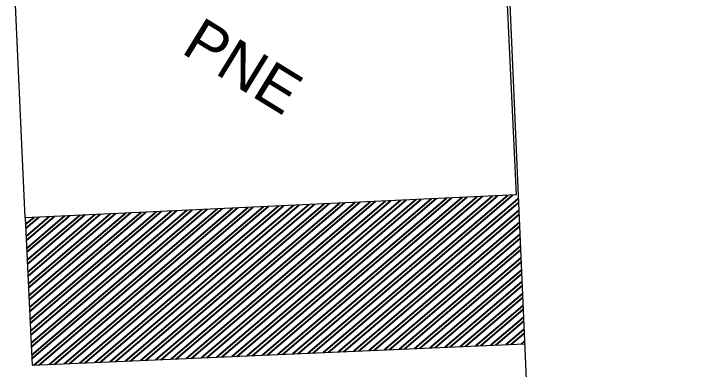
# Model space of a CAD drawing. Header units: metres. Extents: x -71 to 881, y -503 to 661.
# Drawn here: x 218.23 to 225.32, y -231.53 to -227.93 of the extents above; entities that cross this region are included whole.
import ezdxf

# ---------------------------------------------------------------- set-up
doc = ezdxf.new("R2010")
doc.units = ezdxf.units.M
doc.layers.add('04. Pisos', color=8, linetype='Continuous', lineweight=5)
doc.layers.add('05. Textos', color=5, linetype='Continuous', lineweight=0)
doc.styles.get("Standard").update_dxf_attribs({"font": 'arial.ttf'})

msp = doc.modelspace()

# ---------------------------------------------------------------- hatches: boundary and pattern name
at = {"true_color": 0x636466, "transparency": 33554574}
h = msp.add_hatch(dxfattribs=at)
h.set_pattern_fill('ANSI32', color=251, scale=0.01, angle=-4.59144)
h.set_pattern_definition([(40.408562, (-238.11284, -591.39395), (-0.06174426, 0.072527298), []), (40.408562, (-238.06809, -591.39755), (-0.06174426, 0.072527298), [])])
h.paths.add_polyline_path([(223.4256, -231.2757), (223.3597, -229.763), (223.3421, -229.7638), (218.3475, -229.9954), (218.417, -231.4938)])

# ---------------------------------------------------------------- linework, layer by layer
at = {"layer": '04. Pisos'}
for p, q in [((223.3421, -229.7638), (223.2263, -227.2665)), ((218.3475, -229.9954), (218.2317, -227.4981)), ((223.3421, -229.7638), (218.3475, -229.9954)), ((218.3475, -229.9954), (218.417, -231.4938)), ((218.417, -231.4938), (223.4256, -231.2757))]:
    msp.add_line(p, q, dxfattribs=at)
msp.add_lwpolyline([(222.4786, -209.5361), (223.7668, -239.1094), (225.3217, -265.8498)], dxfattribs=at)

# ---------------------------------------------------------------- texts
at = {"layer": '05. Textos', "insert": (220.1467, -227.9451), "char_height": 0.43263, "attachment_point": 1, "rotation": 328.40856}
msp.add_mtext_dynamic_manual_height_columns('PNE', width=1.211715, gutter_width=2.1631, heights=[0], dxfattribs=at)

doc.saveas('drawing.dxf')
